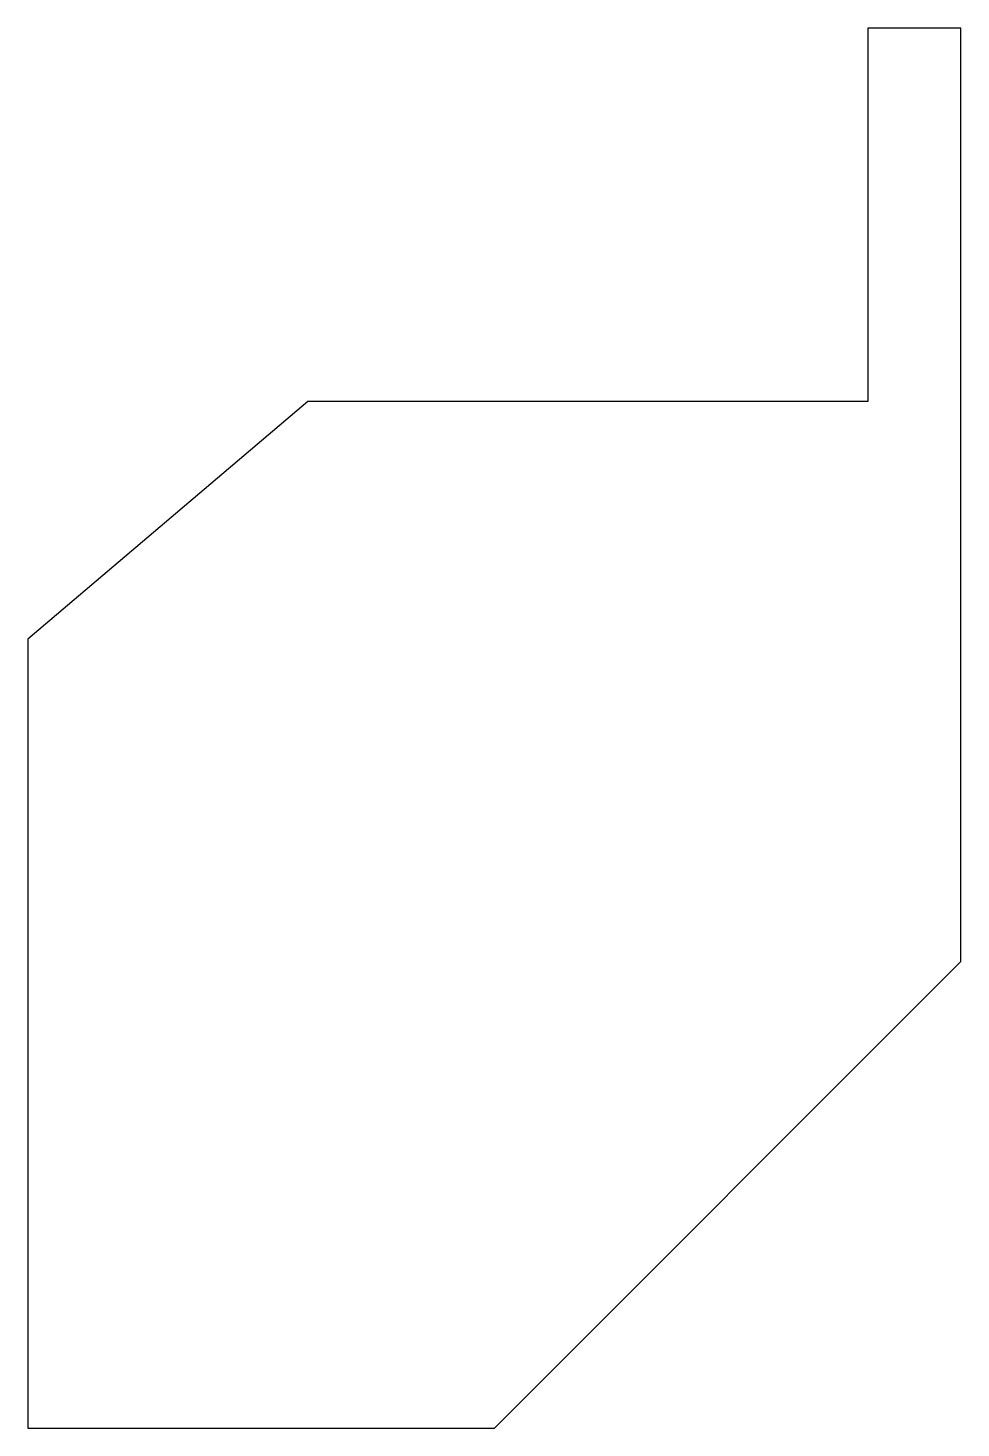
# Model space of a CAD drawing. Header units: millimetres. Extents: x 50 to 150, y 66 to 215.
import ezdxf

# ---------------------------------------------------------------- set-up
doc = ezdxf.new("R2010")
doc.units = ezdxf.units.MM

msp = doc.modelspace()

# ---------------------------------------------------------------- linework, layer by layer
for p, q in [((149.99, 215.49), (139.99, 215.49)), ((139.99, 215.49), (139.99, 175.49)), ((149.99, 115.49), (149.99, 215.49)), ((79.99, 175.49), (50, 150)), ((139.99, 175.49), (79.99, 175.49)), ((50, 150), (50, 65.5)), ((100, 65.5), (149.99, 115.49)), ((50, 65.5), (100, 65.5))]:
    msp.add_line(p, q)

doc.saveas('drawing.dxf')
